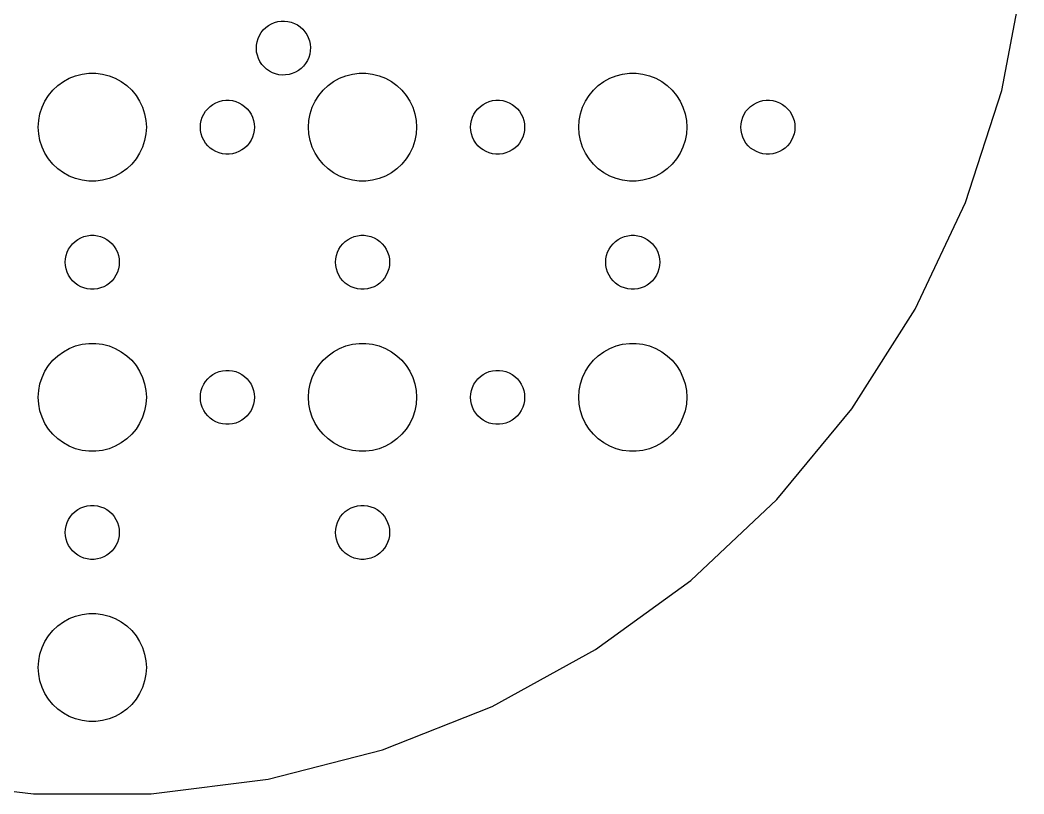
# Model space of a CAD drawing. Header units: metres. Extents: x -52 to 52, y -49 to 489.
# Drawn here: x -4 to 51.7, y 168 to 210.9 of the extents above; entities that cross this region are included whole.
import ezdxf

# ---------------------------------------------------------------- set-up
doc = ezdxf.new("R2010")
doc.units = ezdxf.units.M

msp = doc.modelspace()

# ---------------------------------------------------------------- linework, layer by layer
for p, q in [((50.4874, 207.037), (51.714, 213.467)), ((9.62686, 210.529), (9.7769, 210.642)), ((9.7769, 210.642), (9.94003, 210.737)), ((9.94003, 210.737), (10.1137, 210.81)), ((10.1137, 210.81), (10.2951, 210.86)), ((10.2951, 210.86), (10.4815, 210.888)), ((10.4815, 210.888), (10.6698, 210.892)), ((10.6698, 210.892), (10.8571, 210.872)), ((10.8571, 210.872), (11.0405, 210.829)), ((11.0405, 210.829), (11.2171, 210.763)), ((11.2171, 210.763), (11.384, 210.676)), ((11.384, 210.676), (11.5387, 210.569)), ((9.20107, 209.916), (9.27768, 210.088)), ((9.27768, 210.088), (9.37527, 210.249)), ((9.37527, 210.249), (9.49228, 210.397)), ((9.49228, 210.397), (9.62686, 210.529)), ((11.5387, 210.569), (11.6787, 210.443)), ((11.6787, 210.443), (11.8018, 210.3)), ((11.8018, 210.3), (11.906, 210.143)), ((11.906, 210.143), (11.9898, 209.974)), ((9.10732, 209.362), (9.1152, 209.55)), ((9.1152, 209.55), (9.14662, 209.736)), ((9.14662, 209.736), (9.20107, 209.916)), ((11.9898, 209.974), (12.0517, 209.796)), ((12.0517, 209.796), (12.0909, 209.612)), ((12.0909, 209.612), (12.1067, 209.424)), ((9.12308, 209.174), (9.10732, 209.362)), ((9.16225, 208.99), (9.12308, 209.174)), ((9.2242, 208.812), (9.16225, 208.99)), ((12.0674, 209.05), (12.0129, 208.87)), ((12.0988, 209.236), (12.0674, 209.05)), ((12.1067, 209.424), (12.0988, 209.236)), ((9.30795, 208.643), (9.2242, 208.812)), ((9.4122, 208.486), (9.30795, 208.643)), ((9.53528, 208.344), (9.4122, 208.486)), ((11.8387, 208.537), (11.7217, 208.389)), ((11.9363, 208.698), (11.8387, 208.537)), ((12.0129, 208.87), (11.9363, 208.698)), ((-1.27733, 207.714), (-0.927048, 207.853)), ((-0.927048, 207.853), (-0.562134, 207.947)), ((-0.562134, 207.947), (-0.18837, 207.994)), ((-0.18837, 207.994), (0.18837, 207.994)), ((0.18837, 207.994), (0.562134, 207.947)), ((0.562134, 207.947), (0.927048, 207.853)), ((0.927048, 207.853), (1.27733, 207.714)), ((9.67528, 208.217), (9.53528, 208.344)), ((9.82996, 208.11), (9.67528, 208.217)), ((9.99689, 208.023), (9.82996, 208.11)), ((10.1734, 207.957), (9.99689, 208.023)), ((10.3568, 207.914), (10.1734, 207.957)), ((10.5442, 207.894), (10.3568, 207.914)), ((10.7325, 207.898), (10.5442, 207.894)), ((10.9189, 207.926), (10.7325, 207.898)), ((11.1003, 207.976), (10.9189, 207.926)), ((11.2739, 208.049), (11.1003, 207.976)), ((11.4371, 208.144), (11.2739, 208.049)), ((11.5871, 208.258), (11.4371, 208.144)), ((11.7217, 208.389), (11.5871, 208.258)), ((13.7227, 207.714), (14.0729, 207.853)), ((14.0729, 207.853), (14.4379, 207.947)), ((14.4379, 207.947), (14.8116, 207.994)), ((14.8116, 207.994), (15.1884, 207.994)), ((15.1884, 207.994), (15.5621, 207.947)), ((15.5621, 207.947), (15.927, 207.853)), ((15.927, 207.853), (16.2773, 207.714)), ((28.7227, 207.714), (29.0729, 207.853)), ((29.0729, 207.853), (29.4379, 207.947)), ((29.4379, 207.947), (29.8116, 207.994)), ((29.8116, 207.994), (30.1884, 207.994)), ((30.1884, 207.994), (30.5621, 207.947)), ((30.5621, 207.947), (30.927, 207.853)), ((30.927, 207.853), (31.2773, 207.714)), ((-2.1869, 207.054), (-1.91226, 207.312)), ((-1.91226, 207.312), (-1.60747, 207.533)), ((-1.60747, 207.533), (-1.27733, 207.714)), ((1.27733, 207.714), (1.60747, 207.533)), ((1.60747, 207.533), (1.91226, 207.312)), ((1.91226, 207.312), (2.1869, 207.054)), ((12.8131, 207.054), (13.0877, 207.312)), ((13.0877, 207.312), (13.3925, 207.533)), ((13.3925, 207.533), (13.7227, 207.714)), ((16.2773, 207.714), (16.6075, 207.533)), ((16.6075, 207.533), (16.9123, 207.312)), ((16.9123, 207.312), (17.1869, 207.054)), ((27.8131, 207.054), (28.0877, 207.312)), ((28.0877, 207.312), (28.3925, 207.533)), ((28.3925, 207.533), (28.7227, 207.714)), ((31.2773, 207.714), (31.6075, 207.533)), ((31.6075, 207.533), (31.9123, 207.312)), ((31.9123, 207.312), (32.1869, 207.054)), ((-2.62891, 206.445), (-2.42705, 206.763)), ((-2.42705, 206.763), (-2.1869, 207.054)), ((2.1869, 207.054), (2.42705, 206.763)), ((2.42705, 206.763), (2.62891, 206.445)), ((12.3711, 206.445), (12.5729, 206.763)), ((12.5729, 206.763), (12.8131, 207.054)), ((17.1869, 207.054), (17.427, 206.763)), ((17.427, 206.763), (17.6289, 206.445)), ((27.3711, 206.445), (27.5729, 206.763)), ((27.5729, 206.763), (27.8131, 207.054)), ((32.1869, 207.054), (32.427, 206.763)), ((32.427, 206.763), (32.6289, 206.445)), ((48.4646, 200.812), (50.4874, 207.037)), ((-2.78932, 206.104), (-2.62891, 206.445)), ((2.62891, 206.445), (2.78932, 206.104)), ((6.54385, 206.156), (6.69626, 206.266)), ((6.69626, 206.266), (6.86133, 206.357)), ((6.86133, 206.357), (7.03647, 206.427)), ((7.03647, 206.427), (7.21892, 206.473)), ((7.21892, 206.473), (7.40581, 206.497)), ((7.40581, 206.497), (7.59418, 206.497)), ((7.59418, 206.497), (7.78107, 206.473)), ((7.78107, 206.473), (7.96352, 206.427)), ((7.96352, 206.427), (8.13866, 206.357)), ((8.13866, 206.357), (8.30373, 206.266)), ((8.30373, 206.266), (8.45613, 206.156)), ((12.2107, 206.104), (12.3711, 206.445)), ((17.6289, 206.445), (17.7893, 206.104)), ((21.5439, 206.156), (21.6963, 206.266)), ((21.6963, 206.266), (21.8613, 206.357)), ((21.8613, 206.357), (22.0365, 206.427)), ((22.0365, 206.427), (22.2189, 206.473)), ((22.2189, 206.473), (22.4058, 206.497)), ((22.4058, 206.497), (22.5942, 206.497)), ((22.5942, 206.497), (22.7811, 206.473)), ((22.7811, 206.473), (22.9635, 206.427)), ((22.9635, 206.427), (23.1387, 206.357)), ((23.1387, 206.357), (23.3037, 206.266)), ((23.3037, 206.266), (23.4561, 206.156)), ((27.2107, 206.104), (27.3711, 206.445)), ((32.6289, 206.445), (32.7893, 206.104)), ((36.5439, 206.156), (36.6963, 206.266)), ((36.6963, 206.266), (36.8613, 206.357)), ((36.8613, 206.357), (37.0365, 206.427)), ((37.0365, 206.427), (37.2189, 206.473)), ((37.2189, 206.473), (37.4058, 206.497)), ((37.4058, 206.497), (37.5942, 206.497)), ((37.5942, 206.497), (37.7811, 206.473)), ((37.7811, 206.473), (37.9635, 206.427)), ((37.9635, 206.427), (38.1387, 206.357)), ((38.1387, 206.357), (38.3037, 206.266)), ((38.3037, 206.266), (38.4561, 206.156)), ((-2.97633, 205.376), (-2.90575, 205.746)), ((-2.90575, 205.746), (-2.78932, 206.104)), ((2.78932, 206.104), (2.90575, 205.746)), ((2.90575, 205.746), (2.97633, 205.376)), ((6.10533, 205.552), (6.18553, 205.723)), ((6.18553, 205.723), (6.28647, 205.882)), ((6.28647, 205.882), (6.40654, 206.027)), ((6.40654, 206.027), (6.54385, 206.156)), ((8.45613, 206.156), (8.59344, 206.027)), ((8.59344, 206.027), (8.71352, 205.882)), ((8.71352, 205.882), (8.81445, 205.723)), ((8.81445, 205.723), (8.89465, 205.552)), ((12.0237, 205.376), (12.0942, 205.746)), ((12.0942, 205.746), (12.2107, 206.104)), ((17.7893, 206.104), (17.9057, 205.746)), ((17.9057, 205.746), (17.9763, 205.376)), ((21.1053, 205.552), (21.1855, 205.723)), ((21.1855, 205.723), (21.2865, 205.882)), ((21.2865, 205.882), (21.4065, 206.027)), ((21.4065, 206.027), (21.5439, 206.156)), ((23.4561, 206.156), (23.5934, 206.027)), ((23.5934, 206.027), (23.7135, 205.882)), ((23.7135, 205.882), (23.8145, 205.723)), ((23.8145, 205.723), (23.8947, 205.552)), ((27.0237, 205.376), (27.0942, 205.746)), ((27.0942, 205.746), (27.2107, 206.104)), ((32.7893, 206.104), (32.9057, 205.746)), ((32.9057, 205.746), (32.9763, 205.376)), ((36.1053, 205.552), (36.1855, 205.723)), ((36.1855, 205.723), (36.2865, 205.882)), ((36.2865, 205.882), (36.4065, 206.027)), ((36.4065, 206.027), (36.5439, 206.156)), ((38.4561, 206.156), (38.5934, 206.027)), ((38.5934, 206.027), (38.7135, 205.882)), ((38.7135, 205.882), (38.8145, 205.723)), ((38.8145, 205.723), (38.8947, 205.552)), ((-3, 205), (-2.97633, 205.376)), ((2.97633, 205.376), (3, 205)), ((6, 205), (6.01183, 205.188)), ((6.01183, 205.188), (6.04712, 205.373)), ((6.04712, 205.373), (6.10533, 205.552)), ((8.89465, 205.552), (8.95287, 205.373)), ((8.95287, 205.373), (8.98816, 205.188)), ((8.98816, 205.188), (9, 205)), ((12, 205), (12.0237, 205.376)), ((17.9763, 205.376), (18, 205)), ((21, 205), (21.0118, 205.188)), ((21.0118, 205.188), (21.0471, 205.373)), ((21.0471, 205.373), (21.1053, 205.552)), ((23.8947, 205.552), (23.9529, 205.373)), ((23.9529, 205.373), (23.9882, 205.188)), ((23.9882, 205.188), (24, 205)), ((27, 205), (27.0237, 205.376)), ((32.9763, 205.376), (33, 205)), ((36, 205), (36.0118, 205.188)), ((36.0118, 205.188), (36.0471, 205.373)), ((36.0471, 205.373), (36.1053, 205.552)), ((38.8947, 205.552), (38.9529, 205.373)), ((38.9529, 205.373), (38.9882, 205.188)), ((38.9882, 205.188), (39, 205)), ((-2.97633, 204.624), (-3, 205)), ((-2.90575, 204.254), (-2.97633, 204.624)), ((2.97633, 204.624), (2.90575, 204.254)), ((3, 205), (2.97633, 204.624)), ((6.01183, 204.812), (6, 205)), ((6.04712, 204.627), (6.01183, 204.812)), ((6.10533, 204.448), (6.04712, 204.627)), ((8.95287, 204.627), (8.89465, 204.448)), ((8.98816, 204.812), (8.95287, 204.627)), ((9, 205), (8.98816, 204.812)), ((12.0237, 204.624), (12, 205)), ((12.0942, 204.254), (12.0237, 204.624)), ((17.9763, 204.624), (17.9057, 204.254)), ((18, 205), (17.9763, 204.624)), ((21.0118, 204.812), (21, 205)), ((21.0471, 204.627), (21.0118, 204.812)), ((21.1053, 204.448), (21.0471, 204.627)), ((23.9529, 204.627), (23.8947, 204.448)), ((23.9882, 204.812), (23.9529, 204.627)), ((24, 205), (23.9882, 204.812)), ((27.0237, 204.624), (27, 205)), ((27.0942, 204.254), (27.0237, 204.624)), ((32.9763, 204.624), (32.9057, 204.254)), ((33, 205), (32.9763, 204.624)), ((36.0118, 204.812), (36, 205)), ((36.0471, 204.627), (36.0118, 204.812)), ((36.1053, 204.448), (36.0471, 204.627)), ((38.9529, 204.627), (38.8947, 204.448)), ((38.9882, 204.812), (38.9529, 204.627)), ((39, 205), (38.9882, 204.812)), ((-2.78932, 203.896), (-2.90575, 204.254)), ((2.90575, 204.254), (2.78932, 203.896)), ((6.18553, 204.277), (6.10533, 204.448)), ((6.28647, 204.118), (6.18553, 204.277)), ((6.40654, 203.973), (6.28647, 204.118)), ((6.54385, 203.844), (6.40654, 203.973)), ((8.59344, 203.973), (8.45613, 203.844)), ((8.71352, 204.118), (8.59344, 203.973)), ((8.81445, 204.277), (8.71352, 204.118)), ((8.89465, 204.448), (8.81445, 204.277)), ((12.2107, 203.896), (12.0942, 204.254)), ((17.9057, 204.254), (17.7893, 203.896)), ((21.1855, 204.277), (21.1053, 204.448)), ((21.2865, 204.118), (21.1855, 204.277)), ((21.4065, 203.973), (21.2865, 204.118)), ((21.5439, 203.844), (21.4065, 203.973)), ((23.5934, 203.973), (23.4561, 203.844)), ((23.7135, 204.118), (23.5934, 203.973)), ((23.8145, 204.277), (23.7135, 204.118)), ((23.8947, 204.448), (23.8145, 204.277)), ((27.2107, 203.896), (27.0942, 204.254)), ((32.9057, 204.254), (32.7893, 203.896)), ((36.1855, 204.277), (36.1053, 204.448)), ((36.2865, 204.118), (36.1855, 204.277)), ((36.4065, 203.973), (36.2865, 204.118)), ((36.5439, 203.844), (36.4065, 203.973)), ((38.5934, 203.973), (38.4561, 203.844)), ((38.7135, 204.118), (38.5934, 203.973)), ((38.8145, 204.277), (38.7135, 204.118)), ((38.8947, 204.448), (38.8145, 204.277)), ((-2.62891, 203.555), (-2.78932, 203.896)), ((-2.42705, 203.237), (-2.62891, 203.555)), ((2.62891, 203.555), (2.42705, 203.237)), ((2.78932, 203.896), (2.62891, 203.555)), ((6.69626, 203.734), (6.54385, 203.844)), ((6.86133, 203.643), (6.69626, 203.734)), ((7.03647, 203.573), (6.86133, 203.643)), ((7.21892, 203.527), (7.03647, 203.573)), ((7.40581, 203.503), (7.21892, 203.527)), ((7.59418, 203.503), (7.40581, 203.503)), ((7.78107, 203.527), (7.59418, 203.503)), ((7.96352, 203.573), (7.78107, 203.527)), ((8.13866, 203.643), (7.96352, 203.573)), ((8.30373, 203.734), (8.13866, 203.643)), ((8.45613, 203.844), (8.30373, 203.734)), ((12.3711, 203.555), (12.2107, 203.896)), ((12.5729, 203.237), (12.3711, 203.555)), ((17.6289, 203.555), (17.427, 203.237)), ((17.7893, 203.896), (17.6289, 203.555)), ((21.6963, 203.734), (21.5439, 203.844)), ((21.8613, 203.643), (21.6963, 203.734)), ((22.0365, 203.573), (21.8613, 203.643)), ((22.2189, 203.527), (22.0365, 203.573)), ((22.4058, 203.503), (22.2189, 203.527)), ((22.5942, 203.503), (22.4058, 203.503)), ((22.7811, 203.527), (22.5942, 203.503)), ((22.9635, 203.573), (22.7811, 203.527)), ((23.1387, 203.643), (22.9635, 203.573)), ((23.3037, 203.734), (23.1387, 203.643)), ((23.4561, 203.844), (23.3037, 203.734)), ((27.3711, 203.555), (27.2107, 203.896)), ((27.5729, 203.237), (27.3711, 203.555)), ((32.6289, 203.555), (32.427, 203.237)), ((32.7893, 203.896), (32.6289, 203.555)), ((36.6963, 203.734), (36.5439, 203.844)), ((36.8613, 203.643), (36.6963, 203.734)), ((37.0365, 203.573), (36.8613, 203.643)), ((37.2189, 203.527), (37.0365, 203.573)), ((37.4058, 203.503), (37.2189, 203.527)), ((37.5942, 203.503), (37.4058, 203.503)), ((37.7811, 203.527), (37.5942, 203.503)), ((37.9635, 203.573), (37.7811, 203.527)), ((38.1387, 203.643), (37.9635, 203.573)), ((38.3037, 203.734), (38.1387, 203.643)), ((38.4561, 203.844), (38.3037, 203.734)), ((-2.1869, 202.946), (-2.42705, 203.237)), ((-1.91226, 202.688), (-2.1869, 202.946)), ((2.1869, 202.946), (1.91226, 202.688)), ((2.42705, 203.237), (2.1869, 202.946)), ((12.8131, 202.946), (12.5729, 203.237)), ((13.0877, 202.688), (12.8131, 202.946)), ((17.1869, 202.946), (16.9123, 202.688)), ((17.427, 203.237), (17.1869, 202.946)), ((27.8131, 202.946), (27.5729, 203.237)), ((28.0877, 202.688), (27.8131, 202.946)), ((32.1869, 202.946), (31.9123, 202.688)), ((32.427, 203.237), (32.1869, 202.946)), ((-1.60747, 202.467), (-1.91226, 202.688)), ((-1.27733, 202.286), (-1.60747, 202.467)), ((-0.927048, 202.147), (-1.27733, 202.286)), ((1.27733, 202.286), (0.927048, 202.147)), ((1.60747, 202.467), (1.27733, 202.286)), ((1.91226, 202.688), (1.60747, 202.467)), ((13.3925, 202.467), (13.0877, 202.688)), ((13.7227, 202.286), (13.3925, 202.467)), ((14.0729, 202.147), (13.7227, 202.286)), ((16.2773, 202.286), (15.927, 202.147)), ((16.6075, 202.467), (16.2773, 202.286)), ((16.9123, 202.688), (16.6075, 202.467)), ((28.3925, 202.467), (28.0877, 202.688)), ((28.7227, 202.286), (28.3925, 202.467)), ((29.0729, 202.147), (28.7227, 202.286)), ((31.2773, 202.286), (30.927, 202.147)), ((31.6075, 202.467), (31.2773, 202.286)), ((31.9123, 202.688), (31.6075, 202.467)), ((-0.562134, 202.053), (-0.927048, 202.147)), ((-0.18837, 202.006), (-0.562134, 202.053)), ((0.18837, 202.006), (-0.18837, 202.006)), ((0.562134, 202.053), (0.18837, 202.006)), ((0.927048, 202.147), (0.562134, 202.053)), ((14.4379, 202.053), (14.0729, 202.147)), ((14.8116, 202.006), (14.4379, 202.053)), ((15.1884, 202.006), (14.8116, 202.006)), ((15.5621, 202.053), (15.1884, 202.006)), ((15.927, 202.147), (15.5621, 202.053)), ((29.4379, 202.053), (29.0729, 202.147)), ((29.8116, 202.006), (29.4379, 202.053)), ((30.1884, 202.006), (29.8116, 202.006)), ((30.5621, 202.053), (30.1884, 202.006)), ((30.927, 202.147), (30.5621, 202.053)), ((45.6775, 194.889), (48.4646, 200.812)), ((-0.463516, 198.927), (-0.281067, 198.973)), ((-0.281067, 198.973), (-0.094177, 198.997)), ((-0.094177, 198.997), (0.094177, 198.997)), ((0.094177, 198.997), (0.281067, 198.973)), ((0.281067, 198.973), (0.463516, 198.927)), ((14.5365, 198.927), (14.7189, 198.973)), ((14.7189, 198.973), (14.9058, 198.997)), ((14.9058, 198.997), (15.0942, 198.997)), ((15.0942, 198.997), (15.2811, 198.973)), ((15.2811, 198.973), (15.4635, 198.927)), ((29.5365, 198.927), (29.7189, 198.973)), ((29.7189, 198.973), (29.9058, 198.997)), ((29.9058, 198.997), (30.0942, 198.997)), ((30.0942, 198.997), (30.2811, 198.973)), ((30.2811, 198.973), (30.4635, 198.927)), ((-1.31445, 198.223), (-1.21352, 198.382)), ((-1.21352, 198.382), (-1.09344, 198.527)), ((-1.09344, 198.527), (-0.956131, 198.656)), ((-0.956131, 198.656), (-0.803726, 198.766)), ((-0.803726, 198.766), (-0.638657, 198.857)), ((-0.638657, 198.857), (-0.463516, 198.927)), ((0.463516, 198.927), (0.638657, 198.857)), ((0.638657, 198.857), (0.803726, 198.766)), ((0.803726, 198.766), (0.956131, 198.656)), ((0.956131, 198.656), (1.09344, 198.527)), ((1.09344, 198.527), (1.21352, 198.382)), ((1.21352, 198.382), (1.31445, 198.223)), ((13.6855, 198.223), (13.7865, 198.382)), ((13.7865, 198.382), (13.9065, 198.527)), ((13.9065, 198.527), (14.0439, 198.656)), ((14.0439, 198.656), (14.1963, 198.766)), ((14.1963, 198.766), (14.3613, 198.857)), ((14.3613, 198.857), (14.5365, 198.927)), ((15.4635, 198.927), (15.6387, 198.857)), ((15.6387, 198.857), (15.8037, 198.766)), ((15.8037, 198.766), (15.9561, 198.656)), ((15.9561, 198.656), (16.0934, 198.527)), ((16.0934, 198.527), (16.2135, 198.382)), ((16.2135, 198.382), (16.3145, 198.223)), ((28.6855, 198.223), (28.7865, 198.382)), ((28.7865, 198.382), (28.9065, 198.527)), ((28.9065, 198.527), (29.0439, 198.656)), ((29.0439, 198.656), (29.1963, 198.766)), ((29.1963, 198.766), (29.3613, 198.857)), ((29.3613, 198.857), (29.5365, 198.927)), ((30.4635, 198.927), (30.6387, 198.857)), ((30.6387, 198.857), (30.8037, 198.766)), ((30.8037, 198.766), (30.9561, 198.656)), ((30.9561, 198.656), (31.0934, 198.527)), ((31.0934, 198.527), (31.2135, 198.382)), ((31.2135, 198.382), (31.3145, 198.223)), ((-1.48816, 197.688), (-1.45287, 197.873)), ((-1.45287, 197.873), (-1.39465, 198.052)), ((-1.39465, 198.052), (-1.31445, 198.223)), ((1.31445, 198.223), (1.39465, 198.052)), ((1.39465, 198.052), (1.45287, 197.873)), ((1.45287, 197.873), (1.48816, 197.688)), ((13.5118, 197.688), (13.5471, 197.873)), ((13.5471, 197.873), (13.6053, 198.052)), ((13.6053, 198.052), (13.6855, 198.223)), ((16.3145, 198.223), (16.3947, 198.052)), ((16.3947, 198.052), (16.4529, 197.873)), ((16.4529, 197.873), (16.4882, 197.688)), ((28.5118, 197.688), (28.5471, 197.873)), ((28.5471, 197.873), (28.6053, 198.052)), ((28.6053, 198.052), (28.6855, 198.223)), ((31.3145, 198.223), (31.3947, 198.052)), ((31.3947, 198.052), (31.4529, 197.873)), ((31.4529, 197.873), (31.4882, 197.688)), ((-1.5, 197.5), (-1.48816, 197.688)), ((-1.48816, 197.312), (-1.5, 197.5)), ((-1.45287, 197.127), (-1.48816, 197.312)), ((1.48816, 197.312), (1.45287, 197.127)), ((1.48816, 197.688), (1.5, 197.5)), ((1.5, 197.5), (1.48816, 197.312)), ((13.5, 197.5), (13.5118, 197.688)), ((13.5118, 197.312), (13.5, 197.5)), ((13.5471, 197.127), (13.5118, 197.312)), ((16.4882, 197.312), (16.4529, 197.127)), ((16.4882, 197.688), (16.5, 197.5)), ((16.5, 197.5), (16.4882, 197.312)), ((28.5, 197.5), (28.5118, 197.688)), ((28.5118, 197.312), (28.5, 197.5)), ((28.5471, 197.127), (28.5118, 197.312)), ((31.4882, 197.312), (31.4529, 197.127)), ((31.4882, 197.688), (31.5, 197.5)), ((31.5, 197.5), (31.4882, 197.312)), ((-1.39465, 196.948), (-1.45287, 197.127)), ((-1.31445, 196.777), (-1.39465, 196.948)), ((-1.21352, 196.618), (-1.31445, 196.777)), ((1.31445, 196.777), (1.21352, 196.618)), ((1.39465, 196.948), (1.31445, 196.777)), ((1.45287, 197.127), (1.39465, 196.948)), ((13.6053, 196.948), (13.5471, 197.127)), ((13.6855, 196.777), (13.6053, 196.948)), ((13.7865, 196.618), (13.6855, 196.777)), ((16.3145, 196.777), (16.2135, 196.618)), ((16.3947, 196.948), (16.3145, 196.777)), ((16.4529, 197.127), (16.3947, 196.948)), ((28.6053, 196.948), (28.5471, 197.127)), ((28.6855, 196.777), (28.6053, 196.948)), ((28.7865, 196.618), (28.6855, 196.777)), ((31.3145, 196.777), (31.2135, 196.618)), ((31.3947, 196.948), (31.3145, 196.777)), ((31.4529, 197.127), (31.3947, 196.948)), ((-1.09344, 196.473), (-1.21352, 196.618)), ((-0.956131, 196.344), (-1.09344, 196.473)), ((-0.803726, 196.234), (-0.956131, 196.344)), ((-0.638657, 196.143), (-0.803726, 196.234)), ((0.803726, 196.234), (0.638657, 196.143)), ((0.956131, 196.344), (0.803726, 196.234)), ((1.09344, 196.473), (0.956131, 196.344)), ((1.21352, 196.618), (1.09344, 196.473)), ((13.9065, 196.473), (13.7865, 196.618)), ((14.0439, 196.344), (13.9065, 196.473)), ((14.1963, 196.234), (14.0439, 196.344)), ((14.3613, 196.143), (14.1963, 196.234)), ((15.8037, 196.234), (15.6387, 196.143)), ((15.9561, 196.344), (15.8037, 196.234)), ((16.0934, 196.473), (15.9561, 196.344)), ((16.2135, 196.618), (16.0934, 196.473)), ((28.9065, 196.473), (28.7865, 196.618)), ((29.0439, 196.344), (28.9065, 196.473)), ((29.1963, 196.234), (29.0439, 196.344)), ((29.3613, 196.143), (29.1963, 196.234)), ((30.8037, 196.234), (30.6387, 196.143)), ((30.9561, 196.344), (30.8037, 196.234)), ((31.0934, 196.473), (30.9561, 196.344)), ((31.2135, 196.618), (31.0934, 196.473)), ((-0.463516, 196.073), (-0.638657, 196.143)), ((-0.281067, 196.027), (-0.463516, 196.073)), ((-0.094177, 196.003), (-0.281067, 196.027)), ((0.094177, 196.003), (-0.094177, 196.003)), ((0.281067, 196.027), (0.094177, 196.003)), ((0.463516, 196.073), (0.281067, 196.027)), ((0.638657, 196.143), (0.463516, 196.073)), ((14.5365, 196.073), (14.3613, 196.143)), ((14.7189, 196.027), (14.5365, 196.073)), ((14.9058, 196.003), (14.7189, 196.027)), ((15.0942, 196.003), (14.9058, 196.003)), ((15.2811, 196.027), (15.0942, 196.003)), ((15.4635, 196.073), (15.2811, 196.027)), ((15.6387, 196.143), (15.4635, 196.073)), ((29.5365, 196.073), (29.3613, 196.143)), ((29.7189, 196.027), (29.5365, 196.073)), ((29.9058, 196.003), (29.7189, 196.027)), ((30.0942, 196.003), (29.9058, 196.003)), ((30.2811, 196.027), (30.0942, 196.003)), ((30.4635, 196.073), (30.2811, 196.027)), ((30.6387, 196.143), (30.4635, 196.073)), ((42.17, 189.362), (45.6775, 194.889)), ((-1.27733, 192.714), (-0.927048, 192.853)), ((-0.927048, 192.853), (-0.562134, 192.947)), ((-0.562134, 192.947), (-0.18837, 192.994)), ((-0.18837, 192.994), (0.18837, 192.994)), ((0.18837, 192.994), (0.562134, 192.947)), ((0.562134, 192.947), (0.927048, 192.853)), ((0.927048, 192.853), (1.27733, 192.714)), ((13.7227, 192.714), (14.0729, 192.853)), ((14.0729, 192.853), (14.4379, 192.947)), ((14.4379, 192.947), (14.8116, 192.994)), ((14.8116, 192.994), (15.1884, 192.994)), ((15.1884, 192.994), (15.5621, 192.947)), ((15.5621, 192.947), (15.927, 192.853)), ((15.927, 192.853), (16.2773, 192.714)), ((28.7227, 192.714), (29.0729, 192.853)), ((29.0729, 192.853), (29.4379, 192.947)), ((29.4379, 192.947), (29.8116, 192.994)), ((29.8116, 192.994), (30.1884, 192.994)), ((30.1884, 192.994), (30.5621, 192.947)), ((30.5621, 192.947), (30.927, 192.853)), ((30.927, 192.853), (31.2773, 192.714)), ((-2.1869, 192.054), (-1.91226, 192.312)), ((-1.91226, 192.312), (-1.60747, 192.533)), ((-1.60747, 192.533), (-1.27733, 192.714)), ((1.27733, 192.714), (1.60747, 192.533)), ((1.60747, 192.533), (1.91226, 192.312)), ((1.91226, 192.312), (2.1869, 192.054)), ((12.8131, 192.054), (13.0877, 192.312)), ((13.0877, 192.312), (13.3925, 192.533)), ((13.3925, 192.533), (13.7227, 192.714)), ((16.2773, 192.714), (16.6075, 192.533)), ((16.6075, 192.533), (16.9123, 192.312)), ((16.9123, 192.312), (17.1869, 192.054)), ((27.8131, 192.054), (28.0877, 192.312)), ((28.0877, 192.312), (28.3925, 192.533)), ((28.3925, 192.533), (28.7227, 192.714)), ((31.2773, 192.714), (31.6075, 192.533)), ((31.6075, 192.533), (31.9123, 192.312)), ((31.9123, 192.312), (32.1869, 192.054)), ((-2.62891, 191.445), (-2.42705, 191.763)), ((-2.42705, 191.763), (-2.1869, 192.054)), ((2.1869, 192.054), (2.42705, 191.763)), ((2.42705, 191.763), (2.62891, 191.445)), ((12.3711, 191.445), (12.5729, 191.763)), ((12.5729, 191.763), (12.8131, 192.054)), ((17.1869, 192.054), (17.427, 191.763)), ((17.427, 191.763), (17.6289, 191.445)), ((27.3711, 191.445), (27.5729, 191.763)), ((27.5729, 191.763), (27.8131, 192.054)), ((32.1869, 192.054), (32.427, 191.763)), ((32.427, 191.763), (32.6289, 191.445)), ((-2.78932, 191.104), (-2.62891, 191.445)), ((2.62891, 191.445), (2.78932, 191.104)), ((6.40654, 191.027), (6.54385, 191.156)), ((6.54385, 191.156), (6.69626, 191.266)), ((6.69626, 191.266), (6.86133, 191.357)), ((6.86133, 191.357), (7.03647, 191.427)), ((7.03647, 191.427), (7.21892, 191.473)), ((7.21892, 191.473), (7.40581, 191.497)), ((7.40581, 191.497), (7.59418, 191.497)), ((7.59418, 191.497), (7.78107, 191.473)), ((7.78107, 191.473), (7.96352, 191.427)), ((7.96352, 191.427), (8.13866, 191.357)), ((8.13866, 191.357), (8.30373, 191.266)), ((8.30373, 191.266), (8.45613, 191.156)), ((8.45613, 191.156), (8.59344, 191.027)), ((12.2107, 191.104), (12.3711, 191.445)), ((17.6289, 191.445), (17.7893, 191.104)), ((21.4065, 191.027), (21.5439, 191.156)), ((21.5439, 191.156), (21.6963, 191.266)), ((21.6963, 191.266), (21.8613, 191.357)), ((21.8613, 191.357), (22.0365, 191.427)), ((22.0365, 191.427), (22.2189, 191.473)), ((22.2189, 191.473), (22.4058, 191.497)), ((22.4058, 191.497), (22.5942, 191.497)), ((22.5942, 191.497), (22.7811, 191.473)), ((22.7811, 191.473), (22.9635, 191.427)), ((22.9635, 191.427), (23.1387, 191.357)), ((23.1387, 191.357), (23.3037, 191.266)), ((23.3037, 191.266), (23.4561, 191.156)), ((23.4561, 191.156), (23.5934, 191.027)), ((27.2107, 191.104), (27.3711, 191.445)), ((32.6289, 191.445), (32.7893, 191.104)), ((-2.97633, 190.376), (-2.90575, 190.746)), ((-2.90575, 190.746), (-2.78932, 191.104)), ((2.78932, 191.104), (2.90575, 190.746)), ((2.90575, 190.746), (2.97633, 190.376)), ((6.10533, 190.552), (6.18553, 190.723)), ((6.18553, 190.723), (6.28647, 190.882)), ((6.28647, 190.882), (6.40654, 191.027)), ((8.59344, 191.027), (8.71352, 190.882)), ((8.71352, 190.882), (8.81445, 190.723)), ((8.81445, 190.723), (8.89465, 190.552)), ((12.0237, 190.376), (12.0942, 190.746)), ((12.0942, 190.746), (12.2107, 191.104)), ((17.7893, 191.104), (17.9057, 190.746)), ((17.9057, 190.746), (17.9763, 190.376)), ((21.1053, 190.552), (21.1855, 190.723)), ((21.1855, 190.723), (21.2865, 190.882)), ((21.2865, 190.882), (21.4065, 191.027)), ((23.5934, 191.027), (23.7135, 190.882)), ((23.7135, 190.882), (23.8145, 190.723)), ((23.8145, 190.723), (23.8947, 190.552)), ((27.0237, 190.376), (27.0942, 190.746)), ((27.0942, 190.746), (27.2107, 191.104)), ((32.7893, 191.104), (32.9057, 190.746)), ((32.9057, 190.746), (32.9763, 190.376)), ((-3, 190), (-2.97633, 190.376)), ((2.97633, 190.376), (3, 190)), ((6, 190), (6.01183, 190.188)), ((6.01183, 190.188), (6.04712, 190.373)), ((6.04712, 190.373), (6.10533, 190.552)), ((8.89465, 190.552), (8.95287, 190.373)), ((8.95287, 190.373), (8.98816, 190.188)), ((8.98816, 190.188), (9, 190)), ((12, 190), (12.0237, 190.376)), ((17.9763, 190.376), (18, 190)), ((21, 190), (21.0118, 190.188)), ((21.0118, 190.188), (21.0471, 190.373)), ((21.0471, 190.373), (21.1053, 190.552)), ((23.8947, 190.552), (23.9529, 190.373)), ((23.9529, 190.373), (23.9882, 190.188)), ((23.9882, 190.188), (24, 190)), ((27, 190), (27.0237, 190.376)), ((32.9763, 190.376), (33, 190)), ((-2.97633, 189.624), (-3, 190)), ((-2.90575, 189.254), (-2.97633, 189.624)), ((2.97633, 189.624), (2.90575, 189.254)), ((3, 190), (2.97633, 189.624)), ((6.01183, 189.812), (6, 190)), ((6.04712, 189.627), (6.01183, 189.812)), ((6.10533, 189.448), (6.04712, 189.627)), ((8.95287, 189.627), (8.89465, 189.448)), ((8.98816, 189.812), (8.95287, 189.627)), ((9, 190), (8.98816, 189.812)), ((12.0237, 189.624), (12, 190)), ((12.0942, 189.254), (12.0237, 189.624)), ((17.9763, 189.624), (17.9057, 189.254)), ((18, 190), (17.9763, 189.624)), ((21.0118, 189.812), (21, 190)), ((21.0471, 189.627), (21.0118, 189.812)), ((21.1053, 189.448), (21.0471, 189.627)), ((23.9529, 189.627), (23.8947, 189.448)), ((23.9882, 189.812), (23.9529, 189.627)), ((24, 190), (23.9882, 189.812)), ((27.0237, 189.624), (27, 190)), ((27.0942, 189.254), (27.0237, 189.624)), ((32.9763, 189.624), (32.9057, 189.254)), ((33, 190), (32.9763, 189.624)), ((-2.78932, 188.896), (-2.90575, 189.254)), ((2.90575, 189.254), (2.78932, 188.896)), ((6.18553, 189.277), (6.10533, 189.448)), ((6.28647, 189.118), (6.18553, 189.277)), ((6.40654, 188.973), (6.28647, 189.118)), ((6.54385, 188.844), (6.40654, 188.973)), ((8.59344, 188.973), (8.45613, 188.844)), ((8.71352, 189.118), (8.59344, 188.973)), ((8.81445, 189.277), (8.71352, 189.118)), ((8.89465, 189.448), (8.81445, 189.277)), ((12.2107, 188.896), (12.0942, 189.254)), ((17.9057, 189.254), (17.7893, 188.896)), ((21.1855, 189.277), (21.1053, 189.448)), ((21.2865, 189.118), (21.1855, 189.277)), ((21.4065, 188.973), (21.2865, 189.118)), ((21.5439, 188.844), (21.4065, 188.973)), ((23.5934, 188.973), (23.4561, 188.844)), ((23.7135, 189.118), (23.5934, 188.973)), ((23.8145, 189.277), (23.7135, 189.118)), ((23.8947, 189.448), (23.8145, 189.277)), ((27.2107, 188.896), (27.0942, 189.254)), ((32.9057, 189.254), (32.7893, 188.896)), ((37.9975, 184.318), (42.17, 189.362)), ((-2.62891, 188.555), (-2.78932, 188.896)), ((-2.42705, 188.237), (-2.62891, 188.555)), ((2.62891, 188.555), (2.42705, 188.237)), ((2.78932, 188.896), (2.62891, 188.555)), ((6.69626, 188.734), (6.54385, 188.844)), ((6.86133, 188.643), (6.69626, 188.734)), ((7.03647, 188.573), (6.86133, 188.643)), ((7.21892, 188.527), (7.03647, 188.573)), ((7.40581, 188.503), (7.21892, 188.527)), ((7.59418, 188.503), (7.40581, 188.503)), ((7.78107, 188.527), (7.59418, 188.503)), ((7.96352, 188.573), (7.78107, 188.527)), ((8.13866, 188.643), (7.96352, 188.573)), ((8.30373, 188.734), (8.13866, 188.643)), ((8.45613, 188.844), (8.30373, 188.734)), ((12.3711, 188.555), (12.2107, 188.896)), ((12.5729, 188.237), (12.3711, 188.555)), ((17.6289, 188.555), (17.427, 188.237)), ((17.7893, 188.896), (17.6289, 188.555)), ((21.6963, 188.734), (21.5439, 188.844)), ((21.8613, 188.643), (21.6963, 188.734)), ((22.0365, 188.573), (21.8613, 188.643)), ((22.2189, 188.527), (22.0365, 188.573)), ((22.4058, 188.503), (22.2189, 188.527)), ((22.5942, 188.503), (22.4058, 188.503)), ((22.7811, 188.527), (22.5942, 188.503)), ((22.9635, 188.573), (22.7811, 188.527)), ((23.1387, 188.643), (22.9635, 188.573)), ((23.3037, 188.734), (23.1387, 188.643)), ((23.4561, 188.844), (23.3037, 188.734)), ((27.3711, 188.555), (27.2107, 188.896)), ((27.5729, 188.237), (27.3711, 188.555)), ((32.6289, 188.555), (32.427, 188.237)), ((32.7893, 188.896), (32.6289, 188.555)), ((-2.1869, 187.946), (-2.42705, 188.237)), ((-1.91226, 187.688), (-2.1869, 187.946)), ((2.1869, 187.946), (1.91226, 187.688)), ((2.42705, 188.237), (2.1869, 187.946)), ((12.8131, 187.946), (12.5729, 188.237)), ((13.0877, 187.688), (12.8131, 187.946)), ((17.1869, 187.946), (16.9123, 187.688)), ((17.427, 188.237), (17.1869, 187.946)), ((27.8131, 187.946), (27.5729, 188.237)), ((28.0877, 187.688), (27.8131, 187.946)), ((32.1869, 187.946), (31.9123, 187.688)), ((32.427, 188.237), (32.1869, 187.946)), ((-1.60747, 187.467), (-1.91226, 187.688)), ((-1.27733, 187.286), (-1.60747, 187.467)), ((-0.927048, 187.147), (-1.27733, 187.286)), ((1.27733, 187.286), (0.927048, 187.147)), ((1.60747, 187.467), (1.27733, 187.286)), ((1.91226, 187.688), (1.60747, 187.467)), ((13.3925, 187.467), (13.0877, 187.688)), ((13.7227, 187.286), (13.3925, 187.467)), ((14.0729, 187.147), (13.7227, 187.286)), ((16.2773, 187.286), (15.927, 187.147)), ((16.6075, 187.467), (16.2773, 187.286)), ((16.9123, 187.688), (16.6075, 187.467)), ((28.3925, 187.467), (28.0877, 187.688)), ((28.7227, 187.286), (28.3925, 187.467)), ((29.0729, 187.147), (28.7227, 187.286)), ((31.2773, 187.286), (30.927, 187.147)), ((31.6075, 187.467), (31.2773, 187.286)), ((31.9123, 187.688), (31.6075, 187.467)), ((-0.562134, 187.053), (-0.927048, 187.147)), ((-0.18837, 187.006), (-0.562134, 187.053)), ((0.18837, 187.006), (-0.18837, 187.006)), ((0.562134, 187.053), (0.18837, 187.006)), ((0.927048, 187.147), (0.562134, 187.053)), ((14.4379, 187.053), (14.0729, 187.147)), ((14.8116, 187.006), (14.4379, 187.053)), ((15.1884, 187.006), (14.8116, 187.006)), ((15.5621, 187.053), (15.1884, 187.006)), ((15.927, 187.147), (15.5621, 187.053)), ((29.4379, 187.053), (29.0729, 187.147)), ((29.8116, 187.006), (29.4379, 187.053)), ((30.1884, 187.006), (29.8116, 187.006)), ((30.5621, 187.053), (30.1884, 187.006)), ((30.927, 187.147), (30.5621, 187.053)), ((-0.638657, 183.857), (-0.463516, 183.927)), ((-0.463516, 183.927), (-0.281067, 183.973)), ((-0.281067, 183.973), (-0.094177, 183.997)), ((-0.094177, 183.997), (0.094177, 183.997)), ((0.094177, 183.997), (0.281067, 183.973)), ((0.281067, 183.973), (0.463516, 183.927)), ((0.463516, 183.927), (0.638657, 183.857)), ((14.3613, 183.857), (14.5365, 183.927)), ((14.5365, 183.927), (14.7189, 183.973)), ((14.7189, 183.973), (14.9058, 183.997)), ((14.9058, 183.997), (15.0942, 183.997)), ((15.0942, 183.997), (15.2811, 183.973)), ((15.2811, 183.973), (15.4635, 183.927)), ((15.4635, 183.927), (15.6387, 183.857)), ((33.2257, 179.837), (37.9975, 184.318)), ((-1.31445, 183.223), (-1.21352, 183.382)), ((-1.21352, 183.382), (-1.09344, 183.527)), ((-1.09344, 183.527), (-0.956131, 183.656)), ((-0.956131, 183.656), (-0.803726, 183.766)), ((-0.803726, 183.766), (-0.638657, 183.857)), ((0.638657, 183.857), (0.803726, 183.766)), ((0.803726, 183.766), (0.956131, 183.656)), ((0.956131, 183.656), (1.09344, 183.527)), ((1.09344, 183.527), (1.21352, 183.382)), ((1.21352, 183.382), (1.31445, 183.223)), ((13.6855, 183.223), (13.7865, 183.382)), ((13.7865, 183.382), (13.9065, 183.527)), ((13.9065, 183.527), (14.0439, 183.656)), ((14.0439, 183.656), (14.1963, 183.766)), ((14.1963, 183.766), (14.3613, 183.857)), ((15.6387, 183.857), (15.8037, 183.766)), ((15.8037, 183.766), (15.9561, 183.656)), ((15.9561, 183.656), (16.0934, 183.527)), ((16.0934, 183.527), (16.2135, 183.382)), ((16.2135, 183.382), (16.3145, 183.223)), ((-1.48816, 182.688), (-1.45287, 182.873)), ((-1.45287, 182.873), (-1.39465, 183.052)), ((-1.39465, 183.052), (-1.31445, 183.223)), ((1.31445, 183.223), (1.39465, 183.052)), ((1.39465, 183.052), (1.45287, 182.873)), ((1.45287, 182.873), (1.48816, 182.688)), ((13.5118, 182.688), (13.5471, 182.873)), ((13.5471, 182.873), (13.6053, 183.052)), ((13.6053, 183.052), (13.6855, 183.223)), ((16.3145, 183.223), (16.3947, 183.052)), ((16.3947, 183.052), (16.4529, 182.873)), ((16.4529, 182.873), (16.4882, 182.688)), ((-1.5, 182.5), (-1.48816, 182.688)), ((-1.48816, 182.312), (-1.5, 182.5)), ((-1.45287, 182.127), (-1.48816, 182.312)), ((1.48816, 182.312), (1.45287, 182.127)), ((1.48816, 182.688), (1.5, 182.5)), ((1.5, 182.5), (1.48816, 182.312)), ((13.5, 182.5), (13.5118, 182.688)), ((13.5118, 182.312), (13.5, 182.5)), ((13.5471, 182.127), (13.5118, 182.312)), ((16.4882, 182.312), (16.4529, 182.127)), ((16.4882, 182.688), (16.5, 182.5)), ((16.5, 182.5), (16.4882, 182.312)), ((-1.39465, 181.948), (-1.45287, 182.127)), ((-1.31445, 181.777), (-1.39465, 181.948)), ((-1.21352, 181.618), (-1.31445, 181.777)), ((1.31445, 181.777), (1.21352, 181.618)), ((1.39465, 181.948), (1.31445, 181.777)), ((1.45287, 182.127), (1.39465, 181.948)), ((13.6053, 181.948), (13.5471, 182.127)), ((13.6855, 181.777), (13.6053, 181.948)), ((13.7865, 181.618), (13.6855, 181.777)), ((16.3145, 181.777), (16.2135, 181.618)), ((16.3947, 181.948), (16.3145, 181.777)), ((16.4529, 182.127), (16.3947, 181.948)), ((-1.09344, 181.473), (-1.21352, 181.618)), ((-0.956131, 181.344), (-1.09344, 181.473)), ((-0.803726, 181.234), (-0.956131, 181.344)), ((-0.638657, 181.143), (-0.803726, 181.234)), ((-0.463516, 181.073), (-0.638657, 181.143)), ((0.638657, 181.143), (0.463516, 181.073)), ((0.803726, 181.234), (0.638657, 181.143)), ((0.956131, 181.344), (0.803726, 181.234)), ((1.09344, 181.473), (0.956131, 181.344)), ((1.21352, 181.618), (1.09344, 181.473)), ((13.9065, 181.473), (13.7865, 181.618)), ((14.0439, 181.344), (13.9065, 181.473)), ((14.1963, 181.234), (14.0439, 181.344)), ((14.3613, 181.143), (14.1963, 181.234)), ((14.5365, 181.073), (14.3613, 181.143)), ((15.6387, 181.143), (15.4635, 181.073)), ((15.8037, 181.234), (15.6387, 181.143)), ((15.9561, 181.344), (15.8037, 181.234)), ((16.0934, 181.473), (15.9561, 181.344)), ((16.2135, 181.618), (16.0934, 181.473)), ((-0.281067, 181.027), (-0.463516, 181.073)), ((-0.094177, 181.003), (-0.281067, 181.027)), ((0.094177, 181.003), (-0.094177, 181.003)), ((0.281067, 181.027), (0.094177, 181.003)), ((0.463516, 181.073), (0.281067, 181.027)), ((14.7189, 181.027), (14.5365, 181.073)), ((14.9058, 181.003), (14.7189, 181.027)), ((15.0942, 181.003), (14.9058, 181.003)), ((15.2811, 181.027), (15.0942, 181.003)), ((15.4635, 181.073), (15.2811, 181.027)), ((27.93, 175.989), (33.2257, 179.837)), ((-1.27733, 177.714), (-0.927048, 177.853)), ((-0.927048, 177.853), (-0.562134, 177.947)), ((-0.562134, 177.947), (-0.18837, 177.994)), ((-0.18837, 177.994), (0.18837, 177.994)), ((0.18837, 177.994), (0.562134, 177.947)), ((0.562134, 177.947), (0.927048, 177.853)), ((0.927048, 177.853), (1.27733, 177.714)), ((-2.1869, 177.054), (-1.91226, 177.312)), ((-1.91226, 177.312), (-1.60747, 177.533)), ((-1.60747, 177.533), (-1.27733, 177.714)), ((1.27733, 177.714), (1.60747, 177.533)), ((1.60747, 177.533), (1.91226, 177.312)), ((1.91226, 177.312), (2.1869, 177.054)), ((-2.62891, 176.445), (-2.42705, 176.763)), ((-2.42705, 176.763), (-2.1869, 177.054)), ((2.1869, 177.054), (2.42705, 176.763)), ((2.42705, 176.763), (2.62891, 176.445)), ((-2.90575, 175.746), (-2.78932, 176.104)), ((-2.78932, 176.104), (-2.62891, 176.445)), ((2.62891, 176.445), (2.78932, 176.104)), ((2.78932, 176.104), (2.90575, 175.746)), ((-2.97633, 175.376), (-2.90575, 175.746)), ((2.90575, 175.746), (2.97633, 175.376)), ((22.1937, 172.836), (27.93, 175.989)), ((-3, 175), (-2.97633, 175.376)), ((-2.97633, 174.624), (-3, 175)), ((2.97633, 175.376), (3, 175)), ((3, 175), (2.97633, 174.624)), ((-2.90575, 174.254), (-2.97633, 174.624)), ((2.97633, 174.624), (2.90575, 174.254)), ((-2.78932, 173.896), (-2.90575, 174.254)), ((-2.62891, 173.555), (-2.78932, 173.896)), ((2.78932, 173.896), (2.62891, 173.555)), ((2.90575, 174.254), (2.78932, 173.896)), ((-2.42705, 173.237), (-2.62891, 173.555)), ((2.62891, 173.555), (2.42705, 173.237)), ((-2.1869, 172.946), (-2.42705, 173.237)), ((-1.91226, 172.688), (-2.1869, 172.946)), ((2.1869, 172.946), (1.91226, 172.688)), ((2.42705, 173.237), (2.1869, 172.946)), ((16.1075, 170.426), (22.1937, 172.836)), ((-1.60747, 172.467), (-1.91226, 172.688)), ((-1.27733, 172.286), (-1.60747, 172.467)), ((-0.927048, 172.147), (-1.27733, 172.286)), ((1.27733, 172.286), (0.927048, 172.147)), ((1.60747, 172.467), (1.27733, 172.286)), ((1.91226, 172.688), (1.60747, 172.467)), ((-0.562134, 172.053), (-0.927048, 172.147)), ((-0.18837, 172.006), (-0.562134, 172.053)), ((0.18837, 172.006), (-0.18837, 172.006)), ((0.562134, 172.053), (0.18837, 172.006)), ((0.927048, 172.147), (0.562134, 172.053)), ((9.76724, 168.798), (16.1075, 170.426)), ((-9.76724, 168.798), (-3.27295, 167.978)), ((3.27295, 167.978), (9.76724, 168.798)), ((-3.27295, 167.978), (3.27295, 167.978))]:
    msp.add_line(p, q)

doc.saveas('drawing.dxf')
